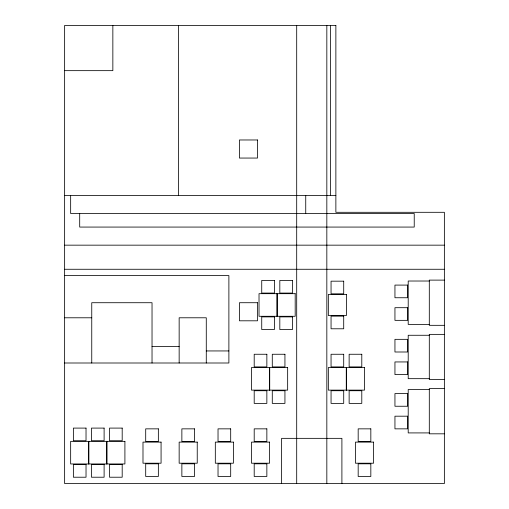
<?xml version="1.0" encoding="UTF-8"?>
<svg xmlns="http://www.w3.org/2000/svg" width="509" height="509" viewBox="0 0 509 509"><rect width="100%" height="100%" fill="white"/><g stroke="black" fill="none" stroke-linecap="round" stroke-linejoin="round"><path stroke-width="0.76" d="M64.63 70.656L112.852 70.656L112.852 25.45M64.63 195.431L335.87 195.431M64.63 245.16L444.37 245.16M64.63 269.267L444.37 269.267M64.63 275.598L228.885 275.598L228.885 363L64.63 363M444.37 280.115L429.303 280.115L429.303 325.327L444.37 325.327M429.303 281.019L408.205 281.019L408.205 324.418L429.303 324.418M64.63 317.788L91.754 317.788M444.37 334.368L429.303 334.368L429.303 379.574L444.37 379.574M429.303 335.272L408.205 335.272L408.205 378.671L429.303 378.671M152.032 346.419L179.155 346.419M206.279 350.943L228.885 350.943M444.37 388.615L429.303 388.615L429.303 433.821L444.37 433.821M429.303 389.519L408.205 389.519L408.205 432.917L429.303 432.917M346.572 367.517L346.572 390.123M346.273 367.517L346.273 390.123M341.902 483.55L341.902 438.344L281.623 438.344L281.623 483.55M330.449 25.45L330.449 195.431M326.829 25.45L326.829 483.55M305.737 195.431L305.737 213.513M296.696 25.45L296.696 483.55M277.252 293.68L277.252 316.286M276.953 293.68L276.953 316.286M269.719 367.517L269.719 390.123M269.42 367.517L269.42 390.123M206.279 363L206.279 317.788L179.155 317.788L179.155 363M178.551 25.45L178.551 195.431M152.032 363L152.032 302.721L91.754 302.721L91.754 363M106.973 441.354L106.973 463.96M106.674 441.354L106.674 463.96M88.89 441.354L88.89 463.96M88.591 441.354L88.591 463.96M79.697 213.513L79.697 227.071L414.231 227.071L414.231 213.513L70.656 213.513L70.656 195.431M335.87 25.45L64.63 25.45L64.63 483.55L444.37 483.55L444.37 212.304L335.87 212.304L335.87 25.45M257.516 139.975L239.434 139.975L239.434 158.057L257.516 158.057L257.516 139.975M274.389 280.421L261.734 280.421L261.734 293.076L274.389 293.076L274.389 280.421M292.471 280.421L279.816 280.421L279.816 293.076L292.471 293.076L292.471 280.421M343.709 281.172L331.054 281.172L331.054 293.833L343.709 293.833L343.709 281.172M407.601 285.091L394.946 285.091L394.946 297.746L407.601 297.746L407.601 285.091M295.188 293.68L259.024 293.68L259.024 316.286L295.188 316.286L295.188 293.68M346.419 294.431L328.337 294.431L328.337 315.529L346.419 315.529L346.419 294.431M257.516 302.721L239.434 302.721L239.434 320.804L257.516 320.804L257.516 302.721M407.601 307.697L394.946 307.697L394.946 320.352L407.601 320.352L407.601 307.697M343.709 316.134L331.054 316.134L331.054 328.789L343.709 328.789L343.709 316.134M274.389 316.884L261.734 316.884L261.734 329.546L274.389 329.546L274.389 316.884M292.471 316.884L279.816 316.884L279.816 329.546L292.471 329.546L292.471 316.884M407.601 339.338L394.946 339.338L394.946 351.999L407.601 351.999L407.601 339.338M266.856 354.258L254.201 354.258L254.201 366.913L266.856 366.913L266.856 354.258M284.938 354.258L272.283 354.258L272.283 366.913L284.938 366.913L284.938 354.258M343.709 354.258L331.054 354.258L331.054 366.913L343.709 366.913L343.709 354.258M361.791 354.258L349.136 354.258L349.136 366.913L361.791 366.913L361.791 354.258M407.601 361.944L394.946 361.944L394.946 374.599L407.601 374.599L407.601 361.944M287.655 367.517L251.484 367.517L251.484 390.123L287.655 390.123L287.655 367.517M364.501 367.517L328.337 367.517L328.337 390.123L364.501 390.123L364.501 367.517M266.856 390.727L254.201 390.727L254.201 403.382L266.856 403.382L266.856 390.727M284.938 390.727L272.283 390.727L272.283 403.382L284.938 403.382L284.938 390.727M343.709 390.727L331.054 390.727L331.054 403.382L343.709 403.382L343.709 390.727M361.791 390.727L349.136 390.727L349.136 403.382L361.791 403.382L361.791 390.727M407.601 393.591L394.946 393.591L394.946 406.246L407.601 406.246L407.601 393.591M407.601 416.19L394.946 416.19L394.946 428.852L407.601 428.852L407.601 416.19M86.027 428.094L73.372 428.094L73.372 440.756L86.027 440.756L86.027 428.094M104.11 428.094L91.455 428.094L91.455 440.756L104.11 440.756L104.11 428.094M122.192 428.094L109.537 428.094L109.537 440.756L122.192 440.756L122.192 428.094M158.356 428.852L145.701 428.852L145.701 441.507L158.356 441.507L158.356 428.852M194.527 428.852L181.866 428.852L181.866 441.507L194.527 441.507L194.527 428.852M230.692 428.852L218.03 428.852L218.03 441.507L230.692 441.507L230.692 428.852M266.856 428.852L254.201 428.852L254.201 441.507L266.856 441.507L266.856 428.852M370.832 428.852L358.177 428.852L358.177 441.507L370.832 441.507L370.832 428.852M124.909 441.354L70.656 441.354L70.656 463.96L124.909 463.96L124.909 441.354M161.073 442.111L142.991 442.111L142.991 463.209L161.073 463.209L161.073 442.111M197.237 442.111L179.155 442.111L179.155 463.209L197.237 463.209L197.237 442.111M233.402 442.111L215.32 442.111L215.32 463.209L233.402 463.209L233.402 442.111M269.566 442.111L251.484 442.111L251.484 463.209L269.566 463.209L269.566 442.111M373.549 442.111L355.46 442.111L355.46 463.209L373.549 463.209L373.549 442.111M158.356 463.807L145.701 463.807L145.701 476.469L158.356 476.469L158.356 463.807M194.527 463.807L181.866 463.807L181.866 476.469L194.527 476.469L194.527 463.807M230.692 463.807L218.03 463.807L218.03 476.469L230.692 476.469L230.692 463.807M266.856 463.807L254.201 463.807L254.201 476.469L266.856 476.469L266.856 463.807M370.832 463.807L358.177 463.807L358.177 476.469L370.832 476.469L370.832 463.807M86.027 464.564L73.372 464.564L73.372 477.219L86.027 477.219L86.027 464.564M104.11 464.564L91.455 464.564L91.455 477.219L104.11 477.219L104.11 464.564M122.192 464.564L109.537 464.564L109.537 477.219L122.192 477.219L122.192 464.564"/></g></svg>
